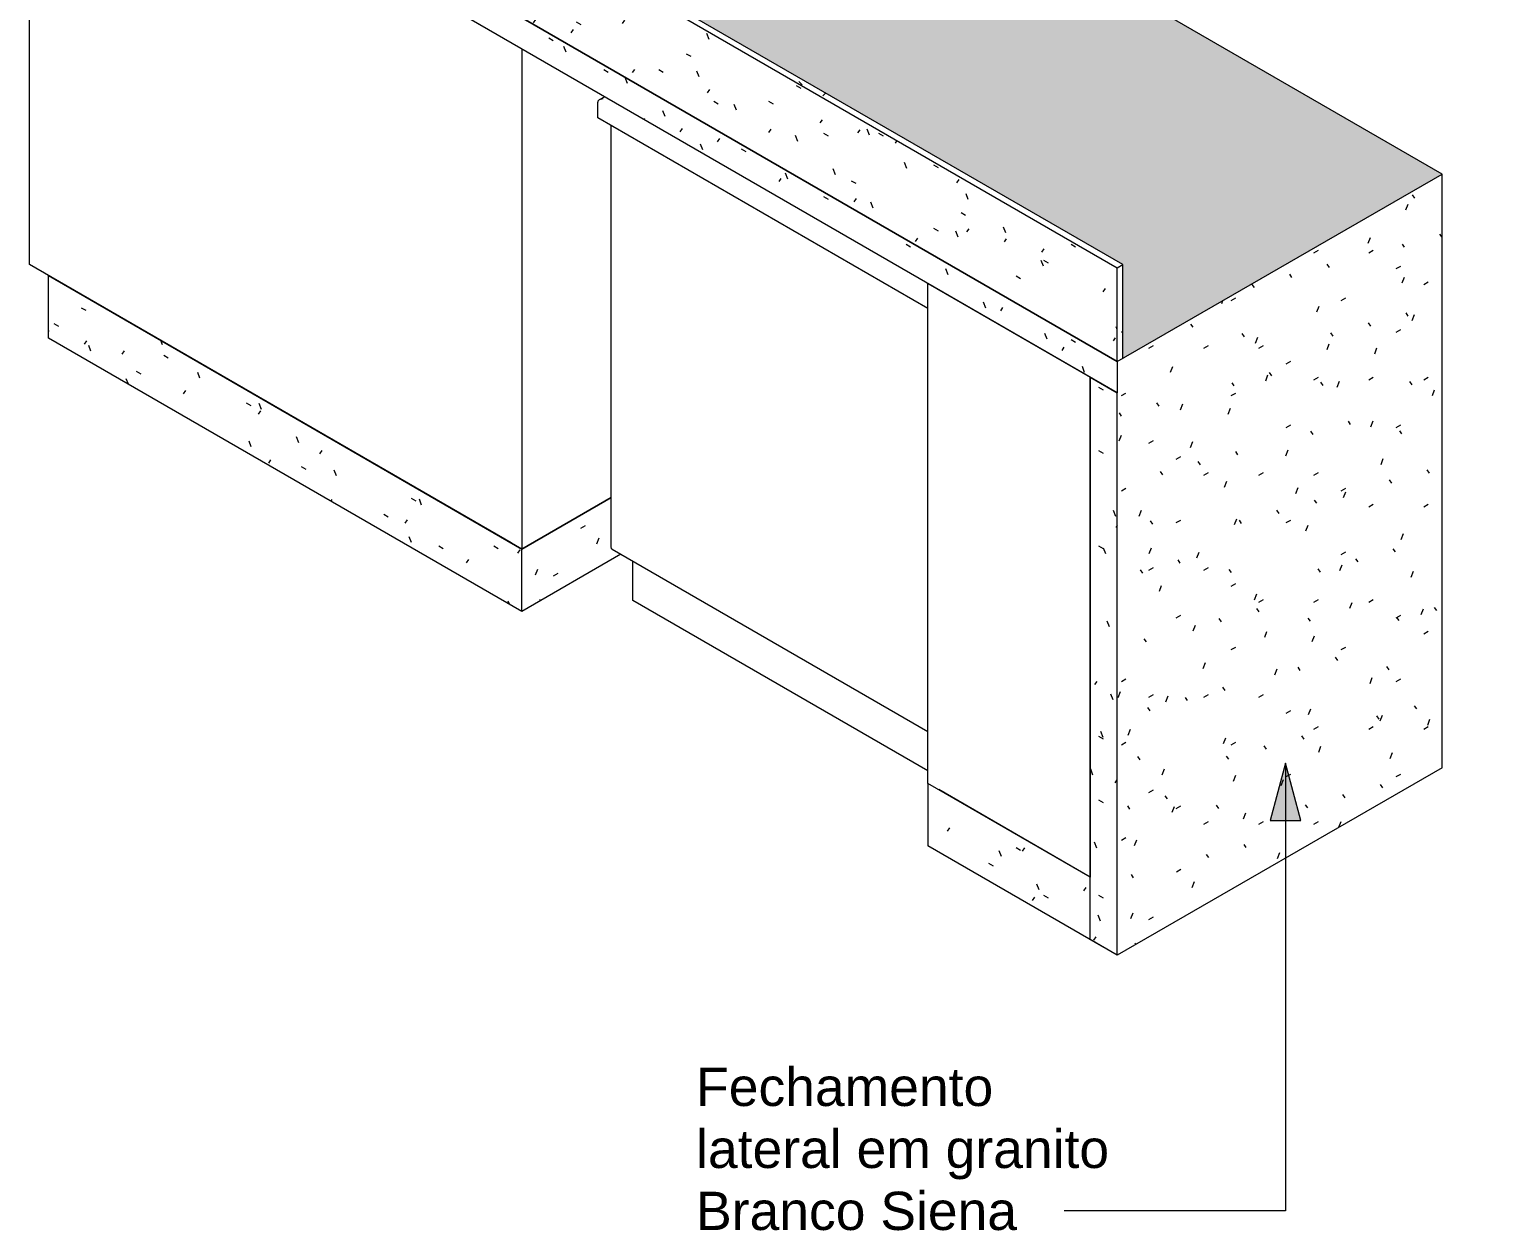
# Model space of a CAD drawing. Header units: millimetres. Extents: x -8593 to 4290, y -4897 to 11072.
# Drawn here: x -526 to 1398, y -4897 to -3328 of the extents above; entities that cross this region are included whole.
import ezdxf

# ---------------------------------------------------------------- set-up
doc = ezdxf.new("R2010")
doc.units = ezdxf.units.MM
for name, color, linetype, lineweight in [('E-ELEC-EQPM', 71, 'Continuous', 9), ('G-ANNO-TEXT', 231, 'Continuous', 9), ('I-FURN', 30, 'Continuous', 9)]:
    doc.layers.add(name, color=color, linetype=linetype, lineweight=lineweight)
doc.styles.add('Arial', font='arial.ttf', dxfattribs={"height": 50})
pattern_1 = [(30, (864.957, -2666.09), (143.684, 124.434), [6.844, -117.59, 6.844, -781.239]), (30, (864.957, -2666.09), (143.684, 124.434), [-131.278, -117.59, 6.844, -242.024, -414.78]), (30, (864.957, -2666.09), (143.684, 124.434), [-497.736, 6.844, -117.59, 6.844, -283.502]), (30, (864.957, -2666.09), (143.684, 124.434), [-629.014, -76.112, 6.844, -200.546]), (125.104, (918.838, -2614.24), (-102.9507, 63.5061), [5.153, -88.544, -593.415]), (125.104, (918.838, -2614.24), (-102.9507, 63.5061), [-93.697, 5.153, -88.544, -499.718]), (125.104, (918.838, -2614.24), (-102.9507, 63.5061), [-187.394, 5.153, -182.241, -312.324]), (125.104, (918.838, -2614.24), (-102.9507, 63.5061), [-374.788, 5.153, -88.544, -218.626]), (125.104, (918.838, -2614.24), (-102.9507, 63.5061), [-468.485, 5.153, -57.311, -156.162]), (125.104, (918.838, -2614.24), (-102.9507, 63.5061), [-530.95, 5.153, -151.008]), (248.794, (936.8, -2520.916), (-40.73367, -187.94098), [8.193, -140.765, -943.402]), (248.794, (936.8, -2520.916), (-40.73367, -187.94098), [-148.958, 8.193, -140.765, -794.444]), (248.794, (936.8, -2520.916), (-40.73367, -187.94098), [-297.916, 8.193, -289.724, -496.527]), (248.794, (936.8, -2520.916), (-40.73367, -187.94098), [-595.833, 8.193, -140.765, -347.569]), (248.794, (936.8, -2520.916), (-40.73367, -187.94098), [-744.791, 8.193, -91.113, -248.264]), (248.794, (936.8, -2520.916), (-40.73367, -187.94098), [-844.096, 8.193, -240.071])]
pattern_2 = [(330, (1912.85, -3235.596), (143.684, -41.478), [6.844, -117.59, 6.844, -781.239]), (330, (1912.85, -3235.596), (143.684, -41.478), [-131.278, -117.59, 6.844, -242.024, -414.78]), (330, (1912.85, -3235.596), (143.684, -41.478), [-497.736, 6.844, -117.59, 6.844, -283.502]), (330, (1912.85, -3235.596), (143.684, -41.478), [-629.014, -76.112, 6.844, -200.546]), (111.206, (1966.73, -3245.965), (-102.95035, 182.3835), [8.193, -140.765, -943.402]), (111.206, (1966.73, -3245.965), (-102.95035, 182.3835), [-148.958, 8.193, -140.765, -794.444]), (111.206, (1966.73, -3245.965), (-102.95035, 182.3835), [-297.916, 8.193, -289.724, -496.527]), (111.206, (1966.73, -3245.965), (-102.95035, 182.3835), [-595.833, 8.193, -140.765, -347.569]), (111.206, (1966.73, -3245.965), (-102.95035, 182.3835), [-744.791, 8.193, -91.113, -248.264]), (111.206, (1966.73, -3245.965), (-102.95035, 182.3835), [-844.096, 8.193, -240.071]), (234.896, (1984.69, -3173.38), (-40.7338, -140.906), [5.153, -88.544, -593.415]), (234.896, (1984.69, -3173.38), (-40.7338, -140.906), [-93.697, 5.153, -88.544, -499.718]), (234.896, (1984.69, -3173.38), (-40.7338, -140.906), [-187.394, 5.153, -182.241, -312.324]), (234.896, (1984.69, -3173.38), (-40.7338, -140.906), [-374.788, 5.153, -88.544, -218.626]), (234.896, (1984.69, -3173.38), (-40.7338, -140.906), [-468.485, 5.153, -57.311, -156.162]), (234.896, (1984.69, -3173.38), (-40.7338, -140.906), [-530.95, 5.153, -151.008])]

# ---------------------------------------------------------------- blocks, each defined once
blk = doc.blocks.new('Lava-louças de Embutir Serie 4 - Único-4824939-Ortogonal 3D Copiar 1')
at = {"layer": 'E-ELEC-EQPM'}
for p, q in [((-15983.6, -3443.6), (-15983.6, -3423.2)), ((-15974.5, -3416.2), (-15981.6, -3420.3)), ((-15552.3, -3692.6), (-15983.6, -3443.6)), ((-15966, -4004.9), (-15966, -3453.8)), ((-15964.9, -4007.2), (-15552.3, -4245.4)), ((-15937.7, -4074.3), (-15937.7, -4022.9)), ((-15552.3, -4296.8), (-15937.7, -4074.3))]:
    blk.add_line(p, q, dxfattribs=at)
for points in [[(-15976.6, -3419.1, 0), (-15978.4, -3419.2, 0), (-15980.1, -3419.6, 0), (-15981.6, -3420.3, 0), (-15982.7, -3421.1, 0), (-15983.4, -3422.1, 0), (-15983.6, -3423.2, 0)], [(-15964.9, -4007.2, 0), (-15965.5, -4006.7, 0), (-15965.8, -4005.9, 0), (-15966, -4004.9, 0)]]:
    blk.add_polyline3d(points, dxfattribs=at)

msp = doc.modelspace()

# ---------------------------------------------------------------- hatches: boundary and pattern name
at = {"layer": 'G-ANNO-TEXT'}
msp.add_hatch(color=7, dxfattribs=at).paths.add_polyline_path([(1115.6, -4286.8), (1095.5, -4361.8), (1135.7, -4361.8)])
at = {"layer": 'I-FURN'}
h = msp.add_hatch(dxfattribs=at)
h.set_pattern_fill('FP_23', color=256, style=0, pattern_type=2)
h.set_pattern_definition([(0, (1882.11, -4244.547), (203.2, 29.329), [8.382, -144.018, 8.382, -144.018, -812.8]), (0, (1882.11, -4244.547), (203.2, 29.329), [-304.8, 8.382, -296.418, 8.382, -144.018, -355.6]), (0, (1882.11, -4244.547), (203.2, 29.329), [-762, 8.382, -93.218, 8.382, -245.618]), (135, (1958.31, -4229.883), (-145.594, 86.93524), [5.927, -101.836, 5.927, -676.572]), (135, (1958.31, -4229.883), (-145.594, 86.93524), [-113.69, -101.836, 5.927, -209.599, -359.21]), (135, (1958.31, -4229.883), (-145.594, 86.93524), [-431.052, 5.927, -101.836, 5.927, -245.52]), (135, (1958.31, -4229.883), (-145.594, 86.93524), [-544.742, -65.915, 5.927, -173.678]), (225, (1983.71, -4171.224), (-57.60587, -116.2646), [5.927, -101.836, 5.927, -676.572]), (225, (1983.71, -4171.224), (-57.60587, -116.2646), [-113.69, -101.836, 5.927, -209.599, -359.21]), (225, (1983.71, -4171.224), (-57.60587, -116.2646), [-431.052, 5.927, -101.836, 5.927, -245.52]), (225, (1983.71, -4171.224), (-57.60587, -116.2646), [-544.742, -65.915, 5.927, -173.678])])
h.paths.add_polyline_path([(895.7, -3639.5), (902.8, -3635.5), (-504.4, -2823), (503.7, -2241), (504.5, -2232.4), (-518.5, -2823), (842.8, -3609)])
h.paths.add_polyline_path([(550.3, -2214.1), (1468.5, -1684), (1461.4, -1680), (541.7, -2210.9), (543.4, -2211.2), (549.7, -2213.9)])
h = msp.add_hatch(dxfattribs=at)
h.set_pattern_fill('FP_15', color=256, style=0, pattern_type=2)
h.set_pattern_definition([(0, (1882.11, -4367.022), (203.2, 29.329), [8.382, -144.018, 8.382, -144.018, -812.8]), (0, (1882.11, -4367.022), (203.2, 29.329), [-304.8, 8.382, -296.418, 8.382, -144.018, -355.6]), (0, (1882.11, -4367.022), (203.2, 29.329), [-762, 8.382, -93.218, 8.382, -245.618]), (135, (1958.31, -4352.357), (-145.594, 86.93524), [5.927, -101.836, 5.927, -676.572]), (135, (1958.31, -4352.357), (-145.594, 86.93524), [-113.69, -101.836, 5.927, -209.599, -359.21]), (135, (1958.31, -4352.357), (-145.594, 86.93524), [-431.052, 5.927, -101.836, 5.927, -245.52]), (135, (1958.31, -4352.357), (-145.594, 86.93524), [-544.742, -65.915, 5.927, -173.678]), (225, (1983.71, -4293.7), (-57.60587, -116.2646), [5.927, -101.836, 5.927, -676.572]), (225, (1983.71, -4293.7), (-57.60587, -116.2646), [-113.69, -101.836, 5.927, -209.599, -359.21]), (225, (1983.71, -4293.7), (-57.60587, -116.2646), [-431.052, 5.927, -101.836, 5.927, -245.52]), (225, (1983.71, -4293.7), (-57.60587, -116.2646), [-544.742, -65.915, 5.927, -173.678])])
h.paths.add_polyline_path([(902.8, -3757.9), (1320, -3517.1), (330, -2945.5), (1390.7, -2333.2), (3441.3, -3517.1), (3936.3, -3231.3), (1468.5, -1806.5), (656.6, -2275.3), (691.9, -2295.9), (693.5, -2298.3), (694, -2301), (694, -2303.5), (693.1, -2307.2), (692.1, -2309.9), (690.1, -2313.3), (686.3, -2317.3), (684.5, -2318.5), (684.5, -2318.6), (681.2, -2319.9), (680.1, -2320), (678.2, -2319.9), (677.3, -2320.5), (668.2, -2320.5), (661.4, -2316.6), (661.2, -2310.1), (660.1, -2309.6), (628.6, -2291.4), (571.4, -2324.4), (571.4, -2339.1), (573.7, -2340.2), (578, -2343.5), (583.1, -2349.8), (586, -2354.8), (588.2, -2361.2), (589, -2367.3), (588.2, -2372.7), (586, -2376.4), (569.8, -2385.7), (568, -2385.8), (567, -2387.3), (540.1, -2402.9), (538.4, -2402.5), (538.5, -2403), (539.9, -2403.9), (539.6, -2439.3), (537.4, -2443.2), (533, -2446.6), (526.8, -2449), (520.6, -2450.1), (513.1, -2449.9), (507.2, -2448.8), (501.5, -2446.4), (497.1, -2442.8), (495.2, -2439.3), (495.2, -2368.4), (-398.3, -2884.3), (902.8, -3635.5), (902.8, -3727.5)])
h.paths.add_polyline_path([(2784.1, -3064.2), (2175.1, -2712.6), (2535.8, -2504.4), (3144.7, -2856), (2793.6, -3058.7)])
h.paths.add_polyline_path([(510.3, -2788.6), (497.4, -2787.7), (485.3, -2784.8), (473.1, -2779.1), (268.2, -2660.5), (262, -2655.8), (257, -2648.9), (255.3, -2641.4), (257, -2633.9), (262, -2626.9), (269.9, -2621), (828.5, -2298.5), (838.9, -2293.9), (850.9, -2291), (863.9, -2290), (876.8, -2291), (888.9, -2293.9), (899.2, -2298.5), (1104.3, -2416.8), (1112.7, -2423.4), (1117.2, -2429.8), (1118.9, -2437.3), (1117.2, -2444.7), (1112.2, -2451.7), (1104.3, -2457.7), (545.7, -2780.2), (535.3, -2784.8), (523.3, -2787.7), (517.5, -2788.1)])
h.paths.add_polyline_path([(569, -2384.8), (569, -2384.3), (568.9, -2384.6), (569, -2384.8)])
h.paths.add_polyline_path([(568.3, -2385.3), (570.7, -2384.5), (570.9, -2383.7), (569, -2384.8), (568.5, -2384.8), (568.3, -2385.2)])
h.paths.add_polyline_path([(539.7, -2351.8), (544.9, -2348.8), (546.6, -2348.6), (546.6, -2348.3), (545.4, -2348.4), (561.4, -2339.2), (561.4, -2330.2), (539.6, -2342.8), (539.7, -2349.3)])
h.paths.add_polyline_path([(562.9, -2329.4), (562.8, -2329.4), (562.9, -2334.1)])
h.paths.add_polyline_path([(562.9, -2338.4), (562.9, -2338.4), (562.9, -2337.9)])
h.paths.add_polyline_path([(682, -2297.3), (683.9, -2295.8), (683.7, -2296), (682.2, -2297.2)])
h.paths.add_polyline_path([(684.7, -2297), (684.2, -2296), (684.6, -2296.7), (684.6, -2296.7)])
h.paths.add_polyline_path([(685.4, -2295.3), (687.5, -2294.8), (685.4, -2295.3)])
h.paths.add_polyline_path([(672.5, -2289.2), (672.4, -2289.1), (672.4, -2289.2)])
h = msp.add_hatch(dxfattribs=at)
h.set_pattern_fill('FP_22', color=256, style=0, pattern_type=2)
h.set_pattern_definition(pattern_2)
h.paths.add_polyline_path([(895.7, -3762), (895.7, -3639.5), (-518.5, -2823), (-518.5, -2945.5), (836, -3727.5)])
h = msp.add_hatch(dxfattribs=at)
h.set_pattern_fill('FP_22', color=256, style=0, pattern_type=2)
h.set_pattern_definition(pattern_2)
h.paths.add_polyline_path([(895.7, -3802.8), (895.7, -3762), (-518.5, -2945.5), (-518.5, -2986.3), (826.9, -3763.1)])
h = msp.add_hatch(dxfattribs=at)
h.set_pattern_fill('FP_16', color=256, style=0, pattern_type=2)
h.set_pattern_definition(pattern_1)
h.paths.add_polyline_path([(895.7, -3802.8), (1320, -3557.9), (1320, -3517.1), (895.7, -3762)])
h = msp.add_hatch(dxfattribs=at)
h.set_pattern_fill('FP_16', color=256, style=0, pattern_type=2)
h.set_pattern_definition(pattern_1)
h.paths.add_polyline_path([(895.7, -4537.7), (1320, -4292.7), (1320, -3557.9), (895.7, -3802.8), (895.7, -4201.8)])
h = msp.add_hatch(dxfattribs=at)
h.set_pattern_fill('FP_22', color=256, style=0, pattern_type=2)
h.set_pattern_definition(pattern_2)
h.paths.add_polyline_path([(117.9, -4088.6), (117.9, -4007), (-500.8, -3649.8), (-500.8, -3731.4), (35, -4040.8)])
h = msp.add_hatch(dxfattribs=at)
h.set_pattern_fill('FP_16', color=256, style=0, pattern_type=2)
h.set_pattern_definition(pattern_1)
h.paths.add_polyline_path([(895.7, -3762), (902.8, -3757.9), (902.8, -3635.5), (895.7, -3639.5), (895.7, -3727.5)])
h = msp.add_hatch(dxfattribs=at)
h.set_pattern_fill('FP_22', color=256, style=0, pattern_type=2)
h.set_pattern_definition(pattern_2)
h.paths.add_polyline_path([(895.7, -4537.7), (895.7, -3802.8), (860.3, -3782.4), (860.3, -4517.3)])
h = msp.add_hatch(dxfattribs=at)
h.set_pattern_fill('FP_27', color=256, style=0, pattern_type=2)
h.set_pattern_definition([(30, (87.14, -2217.016), (143.684, 124.434), [6.844, -117.59, 6.844, -781.239]), (30, (87.14, -2217.016), (143.684, 124.434), [-131.278, -117.59, 6.844, -242.024, -414.78]), (30, (87.14, -2217.016), (143.684, 124.434), [-497.736, 6.844, -117.59, 6.844, -283.502]), (30, (87.14, -2217.016), (143.684, 124.434), [-629.014, -76.112, 6.844, -200.546]), (125.104, (141.02, -2165.17), (-102.9507, 63.5061), [5.153, -88.544, -593.415]), (125.104, (141.02, -2165.17), (-102.9507, 63.5061), [-93.697, 5.153, -88.544, -499.718]), (125.104, (141.02, -2165.17), (-102.9507, 63.5061), [-187.394, 5.153, -182.241, -312.324]), (125.104, (141.02, -2165.17), (-102.9507, 63.5061), [-374.788, 5.153, -88.544, -218.626]), (125.104, (141.02, -2165.17), (-102.9507, 63.5061), [-468.485, 5.153, -57.311, -156.162]), (125.104, (141.02, -2165.17), (-102.9507, 63.5061), [-530.95, 5.153, -151.008]), (248.794, (158.98, -2071.843), (-40.73367, -187.94098), [8.193, -140.765, -943.402]), (248.794, (158.98, -2071.843), (-40.73367, -187.94098), [-148.958, 8.193, -140.765, -794.444]), (248.794, (158.98, -2071.843), (-40.73367, -187.94098), [-297.916, 8.193, -289.724, -496.527]), (248.794, (158.98, -2071.843), (-40.73367, -187.94098), [-595.833, 8.193, -140.765, -347.569]), (248.794, (158.98, -2071.843), (-40.73367, -187.94098), [-744.791, 8.193, -91.113, -248.264]), (248.794, (158.98, -2071.843), (-40.73367, -187.94098), [-844.096, 8.193, -240.071])])
h.paths.add_polyline_path([(117.9, -4088.6), (247.2, -4013.9), (235, -4006.7), (234.7, -4005.9), (234.6, -4004.9), (234.6, -3939.6), (117.9, -4007)])
h = msp.add_hatch(dxfattribs=at)
h.set_pattern_fill('FP_22', color=256, style=0, pattern_type=2)
h.set_pattern_definition(pattern_2)
h.paths.add_polyline_path([(878, -4527.5), (878, -4445.8), (648.2, -4313.2), (648.2, -4394.8), (826.9, -4498)])

# ---------------------------------------------------------------- linework, layer by layer
at = {"layer": 'G-ANNO-TEXT', "color": 7}
for p, q in [((1115.6, -4286.8), (1095.5, -4361.8)), ((1135.7, -4361.8), (1115.6, -4286.8)), ((1115.6, -4286.8), (1115.6, -4871.6)), ((1095.5, -4361.8), (1135.7, -4361.8)), ((984.3, -4871.6), (826.2, -4871.6)), ((1115.6, -4871.6), (984.3, -4871.6))]:
    msp.add_line(p, q, dxfattribs=at)
at = {"layer": 'I-FURN'}
for p, q in [((-518.5, -2823), (895.7, -3639.5)), ((902.8, -3635.5), (-504.4, -2823)), ((-518.5, -2945.5), (895.7, -3762)), ((895.7, -3762), (-518.5, -2945.5)), ((1320, -3517.1), (330, -2945.5)), ((-525.6, -2982.3), (117.9, -3353.8)), ((-525.6, -3635.5), (-525.6, -2982.3)), ((895.7, -3802.8), (-518.5, -2986.3)), ((117.9, -3353.8), (117.9, -4007)), ((895.7, -3762), (1320, -3517.1)), ((1320, -3557.9), (1320, -3517.1)), ((1320, -4292.7), (1320, -3557.9)), ((-525.6, -3635.5), (-525.6, -3619.1)), ((117.9, -4007), (-525.6, -3635.5)), ((103.7, -3998.8), (-525.6, -3635.5)), ((-500.8, -3649.8), (117.9, -4007)), ((-500.8, -3731.4), (-500.8, -3649.8)), ((895.7, -3639.5), (902.8, -3635.5)), ((895.7, -3762), (895.7, -3639.5)), ((902.8, -3757.9), (902.8, -3635.5)), ((648.2, -3660), (860.3, -3782.4)), ((648.2, -4313.2), (648.2, -3660)), ((117.9, -4088.6), (-500.8, -3731.4)), ((902.8, -3757.9), (895.7, -3762)), ((895.7, -3762), (895.7, -3802.8)), ((860.3, -3782.4), (895.7, -3802.8)), ((860.3, -4517.3), (860.3, -3782.4)), ((860.3, -3782.4), (860.3, -4435.6)), ((895.7, -4537.7), (895.7, -3802.8)), ((117.9, -4007), (234.6, -3939.6)), ((234.6, -3939.6), (117.9, -4007)), ((117.9, -4088.6), (117.9, -4007)), ((247.2, -4013.9), (117.9, -4088.6)), ((1320, -4292.7), (895.7, -4537.7)), ((648.2, -4313.2), (648.2, -4394.8)), ((860.3, -4435.6), (648.2, -4313.2)), ((860.3, -4435.6), (662.4, -4321.3)), ((878, -4527.5), (648.2, -4394.8)), ((860.3, -4435.6), (860.3, -4419.3)), ((895.7, -4537.7), (860.3, -4517.3))]:
    msp.add_line(p, q, dxfattribs=at)

# ---------------------------------------------------------------- block references
at = {"layer": 'E-ELEC-EQPM'}
msp.add_blockref('Lava-louças de Embutir Serie 4 - Único-4824939-Ortogonal 3D Copiar 1', (16200.5, 0), dxfattribs=at)

# ---------------------------------------------------------------- texts
at = {"layer": 'G-ANNO-TEXT', "color": 7, "char_height": 50, "attachment_point": 1, "style": 'Arial'}
for s, insert, width in [('Fechamento ', (345.4, -4684.6), 505.063), ('lateral em granito ', (345.4, -4765.6), 693.46), ('Branco Siena', (345.4, -4846.6), 521.097)]:
    msp.add_mtext(s, dxfattribs=dict(at, insert=insert, width=width))

doc.saveas('drawing.dxf')
